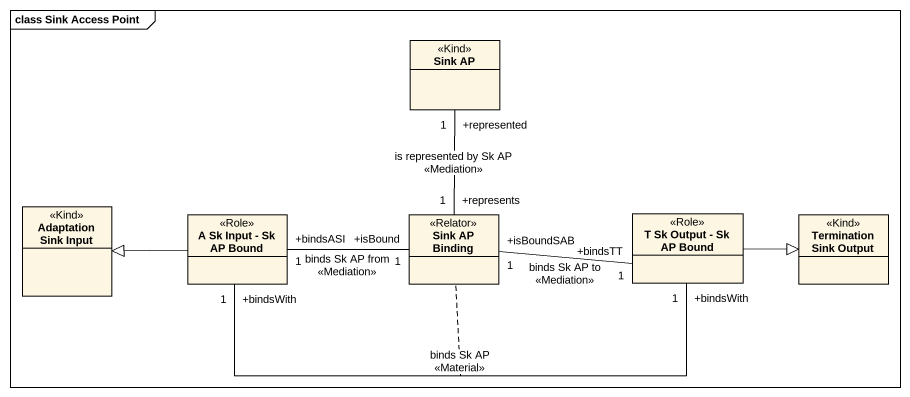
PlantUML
@startuml
mainframe class Sink Access Point
hide circle
hide empty members
class "Sink AP" as Sink_AP <<Kind>>
class "Adaptation Sink Input" as Adaptation_Sink_Input <<Kind>>
class "A Sk Input - Sk AP Bound" as A_Sk_Input_Sk_AP_Bound <<Role>>
class "Sink AP Binding" as Sink_AP_Binding <<Relator>>
class "T Sk Output - Sk AP Bound" as T_Sk_Output_Sk_AP_Bound <<Role>>
class "Termination Sink Output" as Termination_Sink_Output <<Kind>>
A_Sk_Input_Sk_AP_Bound -left-|> Adaptation_Sink_Input
A_Sk_Input_Sk_AP_Bound "+bindsWith\n1" -right- "+bindsWith\n1" T_Sk_Output_Sk_AP_Bound : binds Sk AP\n<<Material>>
(A_Sk_Input_Sk_AP_Bound, T_Sk_Output_Sk_AP_Bound) .. Sink_AP_Binding
Sink_AP_Binding "+represents\n1" -up- "+represented\n1" Sink_AP : is represented by Sk AP\n<<Mediation>>
Sink_AP_Binding "+isBound\n1" -left- "+bindsASI\n1" A_Sk_Input_Sk_AP_Bound : binds Sk AP from\n<<Mediation>>
Sink_AP_Binding "+isBoundSAB\n1" -right- "+bindsTT\n1" T_Sk_Output_Sk_AP_Bound : binds Sk AP to\n<<Mediation>>
T_Sk_Output_Sk_AP_Bound -right-|> Termination_Sink_Output
@enduml
